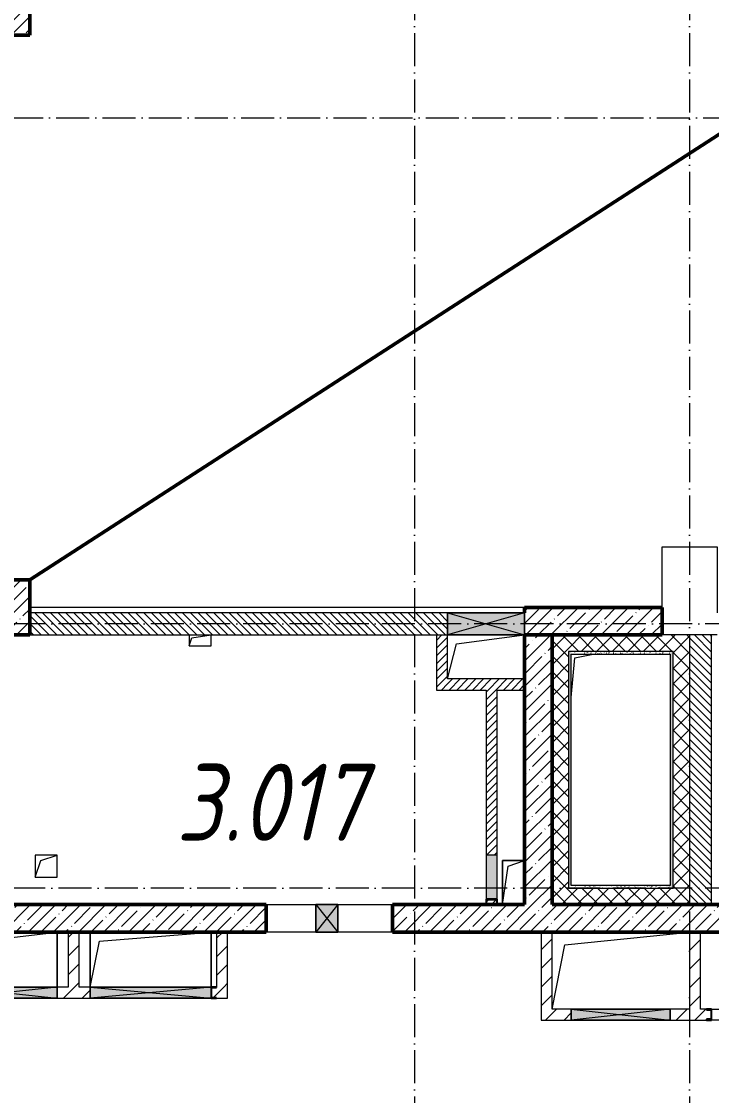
# Model space of a CAD drawing. Header units: millimetres. Extents: x -12989 to 629078, y -109036 to 555275.
# Drawn here: x 574435 to 580710, y -24820 to -15060 of the extents above; entities that cross this region are included whole.
import ezdxf

# ---------------------------------------------------------------- set-up
doc = ezdxf.new("R2010")
doc.units = ezdxf.units.MM
doc.linetypes.add('50_200_ШТРИХ_1Т_ш5_п1_п1_', pattern=[700, 500, -100, 0, -100])
for name, color, linetype, lineweight in [('A-DETL-____-OTLN-1', 7, 'Continuous', 50), ('A-DETL-GENF-OTLN', 7, 'Continuous', 9), ('A-FLOR-____-OTLN', 7, 'Continuous', 9), ('A-GENM-____-MCUT', 7, 'Continuous', 25), ('A-GENM-____-OTLN', 7, 'Continuous', 9), ('A-GENM-____-OTLN-1', 7, 'Continuous', 25), ('A-GLAZ-____-OTLN', 7, 'Continuous', 9), ('A-WALL-____-MCUT', 7, 'Continuous', 13), ('A-WALL-____-MCUT-1', 7, 'Continuous', 9), ('A-WALL-____-MCUT-2', 7, 'Continuous', 50), ('A-WALL-____-OTLN', 7, 'Continuous', 9), ('A-WALL-____-PATT-1', 7, 'Continuous', 9), ('A-WALL-FNSH-MCUT-1', 7, 'Continuous', 9), ('I-WALL-____-OTLN', 7, 'Continuous', 9), ('S-COLS-____-MCUT', 7, 'Continuous', 50), ('S-COLS-____-OTLN', 7, 'Continuous', 9), ('S-GRID-____-OTLN-1', 7, '50_200_ШТРИХ_1Т_ш5_п1_п1_', 9), ('Марки помещений', 7, 'Continuous', 9)]:
    doc.layers.add(name, color=color, linetype=linetype, lineweight=lineweight)
doc.layers.add('A-GLAZ-____-OTLN-1', color=7, linetype='Continuous', lineweight=9, true_color=0xc0c0c0)
doc.layers.add('A-WALL-____-PATT-2', color=7, linetype='Continuous', lineweight=9, true_color=0x787878)
doc.styles.add('ISOCPEUR_I_2', font='isocpeui.ttf', dxfattribs={"width": 0.85, "height": 2.3})
pattern_1 = [(135, (523510.01, -90515.614), (-35.35534, -35.35534), [])]
pattern_2 = [(45, (523510, -90515.61), (-114.04925, 114.04925), []), (45, (523624.06, -90515.61), (-114.04925, 114.04925), [201.612, -40.322, 3.353, -36.97])]
pattern_3 = [(45, (523510.01, -90515.614), (-35.35534, 35.35534), [])]
pattern_4 = [(0, (523510.008, -90515.614), (81.28, 20.32), [3.353, -57.607, 3.353, -57.607, -325.12]), (0, (523510.008, -90515.614), (81.28, 20.32), [-121.92, 3.353, -118.567, 3.353, -57.607, -142.24]), (0, (523510.008, -90515.614), (81.28, 20.32), [-304.8, 3.353, -37.287, 3.353, -98.247]), (120, (523540.488, -90505.454), (-58.237636, 60.230545), [3.353, -57.607, 3.353, -57.607, -325.12]), (120, (523540.488, -90505.454), (-58.237636, 60.230545), [-121.92, 3.353, -118.567, 3.353, -57.607, -142.24]), (120, (523540.488, -90505.454), (-58.237636, 60.230545), [-304.8, 3.353, -37.287, 3.353, -98.247]), (240, (523550.648, -90464.814), (-23.042364, -80.550545), [3.353, -57.607, 3.353, -57.607, -325.12]), (240, (523550.648, -90464.814), (-23.042364, -80.550545), [-121.92, 3.353, -118.567, 3.353, -57.607, -142.24]), (240, (523550.648, -90464.814), (-23.042364, -80.550545), [-304.8, 3.353, -37.287, 3.353, -98.247])]
pattern_5 = [(45, (523510.01, -90515.61), (-70.71068, 70.71068), []), (135, (523510.01, -90515.61), (-70.71068, -70.71068), [])]
pattern_6 = [(45, (523510.01, -90515.61), (-84.85281, 84.85281), [])]

# ---------------------------------------------------------------- blocks, each defined once
blk = doc.blocks.new('BSC_Колонна _Прямоугольная - 500х800-V76-АР1_План отверстий 3 этажа в осях 1-64_Ю-ЯЯ')
at = {"layer": 'S-COLS-____-OTLN'}
h = blk.add_hatch(dxfattribs=at)
h.set_pattern_fill('FP_85', color=256, style=0, pattern_type=2)
h.set_pattern_definition([(315, (-75581.04, 50600), (114.04925, 114.04925), []), (315, (-75581.04, 50485.95), (114.04925, 114.04925), [201.613, -40.323, 3.353, -36.97])])
h.paths.add_polyline_path([(-250, -400), (250, -400), (250, 400), (-250, 400)], flags=0)
at = {"layer": 'S-COLS-____-MCUT'}
for p, q in [((250, 400), (-250, 400)), ((-250, 400), (-250, -400)), ((250, -400), (250, 400)), ((-250, -400), (250, -400))]:
    blk.add_line(p, q, dxfattribs=at)
blk = doc.blocks.new('BSC_Колонна _Прямоугольная - 500х800-V77-АР1_План отверстий 3 этажа в осях 1-64_Ю-ЯЯ')
at = {"layer": 'S-COLS-____-OTLN'}
h = blk.add_hatch(dxfattribs=at)
h.set_pattern_fill('FP_86', color=256, style=0, pattern_type=2)
h.set_pattern_definition([(315, (-70131.04, 50600), (114.04925, 114.04925), []), (315, (-70131.04, 50485.95), (114.04925, 114.04925), [201.613, -40.323, 3.353, -36.97])])
h.paths.add_polyline_path([(-250, -400), (250, -400), (250, 400), (-250, 400)], flags=0)
at = {"layer": 'S-COLS-____-MCUT'}
for p, q in [((250, 400), (-250, 400)), ((-250, 400), (-250, -400)), ((250, -400), (250, 400)), ((-250, -400), (250, -400))]:
    blk.add_line(p, q, dxfattribs=at)
blk = doc.blocks.new('BSC_Колонна _Прямоугольная - 500х800-V86-АР1_План отверстий 3 этажа в осях 1-64_Ю-ЯЯ')
at = {"layer": 'S-COLS-____-OTLN'}
for p, q in [((-250, 400), (-200, 400)), ((-250, -400), (-250, 200)), ((250, 150), (250, -400)), ((250, -400), (-250, -400))]:
    blk.add_line(p, q, dxfattribs=at)
blk = doc.blocks.new('AR_Отверстие Ниша - Лючок-32404922-АР1_План отверстий 3 этажа в осях 1-64_Ю-ЯЯ')
at = {"layer": 'A-GLAZ-____-OTLN'}
blk.add_hatch(color=256, dxfattribs=at).paths.add_polyline_path([(200, -50), (200, 50), (-200, 50), (-200, -50)], flags=0)
for p, q in [((200, 50), (-200, 50)), ((-200, 50), (-200, -50)), ((-200, -50), (200, -50))]:
    blk.add_line(p, q, dxfattribs=at)
blk = doc.blocks.new('154_Фахверк_СКБ_Швеллер - Тип_100_3960_зеркало-29769493-АР1_План отверстий 3 этажа в осях 1-64_Ю-ЯЯ')
at = {"layer": 'A-GENM-____-MCUT'}
for p, q in [((175, 50), (125, 50)), ((125, 50), (125, -50)), ((128, 47), (175, 47)), ((128, -47), (128, 47)), ((175, 47), (175, 50)), ((125, -50), (175, -50)), ((175, -47), (128, -47)), ((175, -50), (175, -47))]:
    blk.add_line(p, q, dxfattribs=at)
blk = doc.blocks.new('AR_Отверстие прямоугольное _в плите_ - AR_Отверстие прямоугольное _в плите_-30459207-АР1_План отверстий 3 этажа в осях 1-64_Ю-ЯЯ')
at = {"layer": 'A-GENM-____-OTLN'}
for p, q in [((100, 100), (-100, 100)), ((-100, 100), (-100, -100)), ((-50, 50), (100, 100)), ((100, -100), (100, 100)), ((-100, -100), (-50, 50)), ((-100, -100), (100, -100))]:
    blk.add_line(p, q, dxfattribs=at)
blk = doc.blocks.new('AR_Отверстие прямоугольное _в плите_ - AR_Отверстие прямоугольное _в плите_-V173-АР1_План отверстий 3 этажа в осях 1-64_Ю-ЯЯ')
at = {"layer": 'A-GENM-____-OTLN'}
for p, q in [((100, 200), (-100, 200)), ((-100, 200), (-100, -200)), ((-50, 150), (100, 200)), ((-100, -200), (-50, 150))]:
    blk.add_line(p, q, dxfattribs=at)
blk = doc.blocks.new('AR_Отверстие прямоугольное _в плите_ - AR_Отверстие прямоугольное _в плите_-V186-АР1_План отверстий 3 этажа в осях 1-64_Ю-ЯЯ')
at = {"layer": 'A-GENM-____-OTLN'}
for p, q in [((-100, 50), (-100, -50)), ((-100, -50), (-75, 25)), ((-75, 25), (100, 50)), ((100, -50), (100, 50)), ((-100, -50), (100, -50))]:
    blk.add_line(p, q, dxfattribs=at)
blk = doc.blocks.new('AR_Отверстие прямоугольное _в плите_ - AR_Отверстие прямоугольное _в плите_-30552508-АР1_План отверстий 3 этажа в осях 1-64_Ю-ЯЯ')
at = {"layer": 'A-GENM-____-OTLN'}
for p, q in [((-550, 250), (-550, -250)), ((-466.7, 166.7), (550, 250)), ((550, -250), (550, 250)), ((-550, -250), (-466.7, 166.7))]:
    blk.add_line(p, q, dxfattribs=at)
blk = doc.blocks.new('AR_Отверстие прямоугольное _в плите_ - AR_Отверстие прямоугольное _в плите_-30552516-АР1_План отверстий 3 этажа в осях 1-64_Ю-ЯЯ')
at = {"layer": 'A-GENM-____-OTLN'}
for p, q in [((-450, 658), (-416.7, 1016.7)), ((-416.7, 1016.7), (-250, 1050))]:
    blk.add_line(p, q, dxfattribs=at)
blk = doc.blocks.new('AR_Отверстие прямоугольное _в плите_ - AR_Отверстие прямоугольное _в плите_-30552779-АР1_План отверстий 3 этажа в осях 1-64_Ю-ЯЯ')
at = {"layer": 'A-GENM-____-OTLN'}
for p, q in [((-508.3, 233.3), (625, 350)), ((-625, -350), (-508.3, 233.3))]:
    blk.add_line(p, q, dxfattribs=at)
blk = doc.blocks.new('AR_Отверстие прямоугольное _в плите_ - AR_Отверстие прямоугольное _в плите_-30552525-АР1_План отверстий 3 этажа в осях 1-64_Ю-ЯЯ')
at = {"layer": 'A-GENM-____-OTLN'}
for p, q in [((-270, 120), (350, 200)), ((-350, -200), (-270, 120))]:
    blk.add_line(p, q, dxfattribs=at)
blk = doc.blocks.new('AR_Отверстие прямоугольное _в плите_ - AR_Отверстие прямоугольное _в плите_-30552717-АР1_План отверстий 3 этажа в осях 1-64_Ю-ЯЯ')
at = {"layer": 'A-GENM-____-OTLN'}
for p, q in [((-375, 150), (475, 250)), ((475, -250), (475, 250)), ((-475, -250), (-375, 150))]:
    blk.add_line(p, q, dxfattribs=at)
blk = doc.blocks.new('AR_Отверстие прямоугольное _в стене__БезПР - AR_Отверстие прямоугольное _в стене__БезПР-30578456-АР1_План отверстий 3 этажа в осях 1-64_Ю-ЯЯ')
at = {"layer": 'A-GLAZ-____-OTLN-1'}
blk.add_hatch(color=256, dxfattribs=at).paths.add_polyline_path([(100, -125), (100, 125), (-100, 125), (-100, -125)], flags=0)
at = {"layer": 'A-DETL-GENF-OTLN'}
for p, q in [((-100, -125), (-100, 125)), ((-100, 125), (100, 125)), ((100, 125), (-100, -125)), ((-100, 125), (100, -125)), ((100, 125), (-100, 125)), ((-100, 125), (-100, -125)), ((100, 125), (100, -125)), ((100, -125), (100, 125)), ((100, -125), (-100, -125)), ((-100, -125), (100, -125))]:
    blk.add_line(p, q, dxfattribs=at)
at = {"layer": 'A-GLAZ-____-OTLN'}
blk.add_line((100, 125), (-100, 125), dxfattribs=at)
blk = doc.blocks.new('154_Стойка_СКБ_Швеллер - СМ-2180_100-28318692-АР1_План отверстий 3 этажа в осях 1-64_Ю-ЯЯ')
at = {"layer": 'A-GENM-____-MCUT'}
for p, q in [((171, 50), (125, 50)), ((125, 50), (125, -50)), ((129.5, 42.4), (171, 42.4)), ((129.5, -42.4), (129.5, 42.4)), ((171, 42.4), (171, 50)), ((125, -50), (171, -50)), ((171, -42.4), (129.5, -42.4)), ((171, -50), (171, -42.4))]:
    blk.add_line(p, q, dxfattribs=at)
blk = doc.blocks.new('AR_Отверстие прямоугольное _в стене_ - AR_Отверстие прямоугольное _в стене__ОВ-36926784-АР1_План отверстий 3 этажа в осях 1-64_Ю-ЯЯ')
at = {"layer": 'A-GLAZ-____-OTLN'}
blk.add_hatch(color=256, dxfattribs=at).paths.add_polyline_path([(550, -50), (550, 50), (-550, 50), (-550, -50)], flags=0)
at = {"layer": 'A-DETL-GENF-OTLN'}
for p, q in [((-550, -50), (-550, 50)), ((-550, 50), (550, 50)), ((550, 50), (-550, -50)), ((-550, 50), (550, -50)), ((550, 50), (-550, 50)), ((-550, 50), (-550, -50)), ((550, -50), (-550, -50)), ((-550, -50), (550, -50))]:
    blk.add_line(p, q, dxfattribs=at)
blk = doc.blocks.new('AR_Отверстие прямоугольное _в стене__БезПР - AR_Отверстие прямоугольное _в стене__БезПР-36428360-АР1_План отверстий 3 этажа в осях 1-64_Ю-ЯЯ')
at = {"layer": 'A-GLAZ-____-OTLN'}
blk.add_hatch(color=256, dxfattribs=at).paths.add_polyline_path([(450, -50), (450, 50), (-450, 50), (-450, -50), (169.8, -50)], flags=0)
at = {"layer": 'A-DETL-GENF-OTLN'}
for p, q in [((-450, -50), (-450, 50)), ((-450, 50), (450, 50)), ((450, 50), (-450, -50)), ((-450, 50), (450, -50)), ((450, 50), (-450, 50)), ((-450, 50), (-450, -50)), ((450, 50), (450, -50)), ((450, -50), (450, 50)), ((450, -50), (-450, -50)), ((-450, -50), (450, -50))]:
    blk.add_line(p, q, dxfattribs=at)
at = {"layer": 'A-GLAZ-____-OTLN'}
blk.add_line((450, 50), (-450, 50), dxfattribs=at)
blk = doc.blocks.new('AR_Отверстие прямоугольное _в стене__БезПР - AR_Отверстие прямоугольное _в стене__БезПР-36428394-АР1_План отверстий 3 этажа в осях 1-64_Ю-ЯЯ')
at = {"layer": 'A-GLAZ-____-OTLN'}
blk.add_hatch(color=256, dxfattribs=at).paths.add_polyline_path([(350, -100), (350, 100), (-350, 100), (-350, -100)], flags=0)
at = {"layer": 'A-DETL-GENF-OTLN'}
for p, q in [((-350, -100), (-350, 100)), ((-350, 100), (350, 100)), ((350, 100), (-350, -100)), ((-350, 100), (350, -100)), ((350, 100), (-350, 100)), ((-350, 100), (-350, -100)), ((350, 100), (350, -100)), ((350, -100), (350, 100)), ((350, -100), (-350, -100)), ((-350, -100), (350, -100))]:
    blk.add_line(p, q, dxfattribs=at)
at = {"layer": 'A-GLAZ-____-OTLN'}
blk.add_line((350, 100), (-350, 100), dxfattribs=at)
blk = doc.blocks.new('AR_Отверстие прямоугольное _в стене__БезПР - AR_Отверстие прямоугольное _в стене__БезПР-36428547-АР1_План отверстий 3 этажа в осях 1-64_Ю-ЯЯ')
at = {"layer": 'A-GLAZ-____-OTLN'}
blk.add_hatch(color=256, dxfattribs=at).paths.add_polyline_path([(475, -50), (475, 50), (-475, 50), (-475, -50)], flags=0)
at = {"layer": 'A-DETL-GENF-OTLN'}
for p, q in [((-475, -50), (-475, 50)), ((-475, 50), (475, 50)), ((475, 50), (-475, -50)), ((-475, 50), (475, -50)), ((475, 50), (-475, 50)), ((-475, 50), (-475, -50)), ((475, 50), (475, -50)), ((475, -50), (475, 50)), ((475, -50), (-475, -50)), ((-475, -50), (475, -50))]:
    blk.add_line(p, q, dxfattribs=at)
at = {"layer": 'A-GLAZ-____-OTLN'}
blk.add_line((475, 50), (-475, 50), dxfattribs=at)
blk = doc.blocks.new('154_Фахверк_СКБ_Швеллер - Тип_100_3960_зеркало-36793856-АР1_План отверстий 3 этажа в осях 1-64_Ю-ЯЯ')
at = {"layer": 'A-GENM-____-MCUT'}
for p, q in [((175, 50), (125, 50)), ((125, 50), (125, -50)), ((128, 47), (175, 47)), ((128, -47), (128, 47)), ((175, 47), (175, 50)), ((125, -50), (175, -50)), ((175, -47), (128, -47)), ((175, -50), (175, -47))]:
    blk.add_line(p, q, dxfattribs=at)
blk = doc.blocks.new('3эт')
at = {"layer": 'S-GRID-____-OTLN-1', "color": 251, "ltscale": 0.6, "true_color": 0x636466}
for p, q in [((338270.7, 4029.4), (338270.7, -33971.9)), ((340770.7, 4029.4), (340770.7, -33971.9)), ((318208.2, -12282.4), (387845.1, -12282.4)), ((387845.1, -16882.4), (333012.7, -16882.4)), ((387845.1, -19282.4), (279101.9, -19282.4))]:
    blk.add_line(p, q, dxfattribs=at)

msp = doc.modelspace()

# ---------------------------------------------------------------- hatches: boundary and pattern name
at = {"layer": 'A-WALL-____-PATT-1'}
h = msp.add_hatch(dxfattribs=at)
h.set_pattern_fill('FP_12', color=256, style=0, pattern_type=2)
h.set_pattern_definition(pattern_2)
h.paths.add_polyline_path([(579010.0077, -20634.5723), (580260.0077, -20634.5723), (580260.0077, -20384.5723), (579010.0077, -20384.5723), (579010.0077, -20434.5723)], flags=0)
h = msp.add_hatch(dxfattribs=at)
h.set_pattern_fill('FP_9', color=256, style=0, pattern_type=2)
h.set_pattern_definition(pattern_1)
h.paths.add_polyline_path([(578310.0077, -20634.5723), (578310.0077, -20434.5723), (574510.0077, -20434.5723), (574510.0077, -20634.5723), (578287.3746, -20634.5723)], flags=0)
h = msp.add_hatch(dxfattribs=at)
h.set_pattern_fill('FP_8', color=256, style=0, pattern_type=2)
h.set_pattern_definition(pattern_3)
h.paths.add_polyline_path([(578210.0077, -21134.5723), (578310.0077, -21134.5723), (578310.0077, -20634.5723), (578210.0077, -20634.5723)], flags=0)
h = msp.add_hatch(dxfattribs=at)
h.set_pattern_fill('FP_12', color=256, style=0, pattern_type=2)
h.set_pattern_definition(pattern_2)
h.paths.add_polyline_path([(579010.0077, -23084.5723), (579260.0077, -23084.5723), (579260.0077, -20634.5723), (579010.0077, -20634.5723), (579010.0077, -21990.7657)], flags=0)
h = msp.add_hatch(dxfattribs=at)
h.set_pattern_fill('FP_4', color=256, style=0, pattern_type=2)
h.set_pattern_definition(pattern_5)
h.paths.add_polyline_path([(579410.0077, -22934.5723), (579410.0077, -20634.5723), (579260.0077, -20634.5723), (579260.0077, -22934.5723)], flags=0)
h = msp.add_hatch(dxfattribs=at)
h.set_pattern_fill('FP_4', color=256, style=0, pattern_type=2)
h.set_pattern_definition(pattern_5)
h.paths.add_polyline_path([(579435.0077, -20784.5723), (580360.0077, -20784.5723), (580360.0077, -20634.5723), (579410.0077, -20634.5723), (579410.0077, -20784.5723)], flags=0)
h = msp.add_hatch(dxfattribs=at)
h.set_pattern_fill('FP_4', color=256, style=0, pattern_type=2)
h.set_pattern_definition(pattern_5)
h.paths.add_polyline_path([(580360.0077, -23084.5723), (580510.0077, -23084.5723), (580510.0077, -20634.5723), (580360.0077, -20634.5723), (580360.0077, -22934.5723)], flags=0)
h = msp.add_hatch(dxfattribs=at)
h.set_pattern_fill('FP_9', color=256, style=0, pattern_type=2)
h.set_pattern_definition(pattern_1)
h.paths.add_polyline_path([(580710.0077, -23084.5723), (580710.0077, -20634.5723), (580510.0077, -20634.5723), (580510.0077, -23084.5723)], flags=0)
h = msp.add_hatch(dxfattribs=at)
h.set_pattern_fill('FP_8', color=256, style=0, pattern_type=2)
h.set_pattern_definition(pattern_3)
h.paths.add_polyline_path([(578760.0077, -21134.5723), (579010.0077, -21134.5723), (579010.0077, -21034.5723), (578310.0077, -21034.5723), (578310.0077, -21134.5723), (578660.0077, -21134.5723)], flags=0)
h = msp.add_hatch(dxfattribs=at)
h.set_pattern_fill('FP_8', color=256, style=0, pattern_type=2)
h.set_pattern_definition(pattern_3)
h.paths.add_polyline_path([(578757.0077, -23084.5723), (578757.0077, -23037.5723), (578663.0077, -23037.5723), (578663.0077, -23084.5723), (578710.0077, -23084.5723)], flags=0)
h.paths.add_polyline_path([(578760.0077, -22634.5723), (578760.0077, -21134.5723), (578660.0077, -21134.5723), (578660.0077, -22634.5723)], flags=0)
h = msp.add_hatch(dxfattribs=at)
h.set_pattern_fill('FP_4', color=256, style=0, pattern_type=2)
h.set_pattern_definition(pattern_5)
h.paths.add_polyline_path([(580335.0077, -23084.5723), (580360.0077, -23084.5723), (580360.0077, -22934.5723), (579260.0077, -22934.5723), (579260.0077, -23084.5723), (580054.8389, -23084.5723)], flags=0)
h = msp.add_hatch(dxfattribs=at)
h.set_pattern_fill('FP_12', color=256, style=0, pattern_type=2)
h.set_pattern_definition(pattern_2)
h.paths.add_polyline_path([(586507.0077, -23334.5723), (586760.0077, -23334.5723), (586760.0077, -23084.5723), (585460.0077, -23084.5723), (585460.0077, -23334.5723)], flags=0)
h.paths.add_polyline_path([(584460.0077, -23334.5723), (584460.0077, -23084.5723), (583460.0077, -23084.5723), (583460.0077, -23334.5723), (583589.7675, -23334.5723)], flags=0)
h.paths.add_polyline_path([(581822.3032, -23334.5723), (582310.0077, -23334.5723), (582310.0077, -23084.5723), (577810.0077, -23084.5723), (577810.0077, -23334.5723), (580938.5711, -23334.5723)], flags=0)
h.paths.add_polyline_path([(576210.0077, -23334.5723), (576660.0077, -23334.5723), (576660.0077, -23084.5723), (573960.0077, -23084.5723), (573960.0077, -23334.5723), (574960.0077, -23334.5723)], flags=0)
h = msp.add_hatch(dxfattribs=at)
h.set_pattern_fill('FP_7', color=256, style=0, pattern_type=2)
h.set_pattern_definition(pattern_6)
h.paths.add_polyline_path([(574960.0077, -23834.5723), (574960.0077, -23334.5723), (574860.0077, -23334.5723), (574860.0077, -23834.5723)], flags=0)
h = msp.add_hatch(dxfattribs=at)
h.set_pattern_fill('FP_7', color=256, style=0, pattern_type=2)
h.set_pattern_definition(pattern_6)
h.paths.add_polyline_path([(576310.0077, -23834.5723), (576310.0077, -23334.5723), (576210.0077, -23334.5723), (576210.0077, -23834.5723)], flags=0)
h = msp.add_hatch(dxfattribs=at)
h.set_pattern_fill('FP_7', color=256, style=0, pattern_type=2)
h.set_pattern_definition(pattern_6)
h.paths.add_polyline_path([(579260.0077, -24134.5723), (579260.0077, -23334.5723), (579160.0077, -23334.5723), (579160.0077, -24134.5723)], flags=0)
h = msp.add_hatch(dxfattribs=at)
h.set_pattern_fill('FP_7', color=256, style=0, pattern_type=2)
h.set_pattern_definition(pattern_6)
h.paths.add_polyline_path([(580610.0077, -24034.5723), (580610.0077, -23334.5723), (580510.0077, -23334.5723), (580510.0077, -24034.5723)], flags=0)
h = msp.add_hatch(dxfattribs=at)
h.set_pattern_fill('FP_7', color=256, style=0, pattern_type=2)
h.set_pattern_definition(pattern_6)
h.paths.add_polyline_path([(576310.0077, -23934.5723), (576310.0077, -23834.5723), (576210.0077, -23834.5723), (576210.0077, -23837.5723), (576163.0077, -23837.5723), (576163.0077, -23931.5723), (576210.0077, -23931.5723), (576210.0077, -23934.5723)], flags=0)
h.paths.add_polyline_path([(574760.0077, -23934.5723), (575060.0077, -23934.5723), (575060.0077, -23834.5723), (574760.0077, -23834.5723), (574760.0077, -23851.9636)], flags=0)
h = msp.add_hatch(dxfattribs=at)
h.set_pattern_fill('FP_7', color=256, style=0, pattern_type=2)
h.set_pattern_definition(pattern_6)
h.paths.add_polyline_path([(579435.0077, -24134.5723), (579435.0077, -24034.5723), (579260.0077, -24034.5723), (579260.0077, -24134.5723)], flags=0)
h.paths.add_polyline_path([(581456.0077, -24134.5723), (581610.0077, -24134.5723), (581610.0077, -24034.5723), (581456.0077, -24034.5723), (581456.0077, -24042.1723), (581414.5077, -24042.1723), (581414.5077, -24126.9723), (581456.0077, -24126.9723)], flags=0)
h.paths.add_polyline_path([(580335.0077, -24134.5723), (580664.0077, -24134.5723), (580664.0077, -24126.9723), (580705.5077, -24126.9723), (580705.5077, -24042.1723), (580664.0077, -24042.1723), (580664.0077, -24034.5723), (580335.0077, -24034.5723), (580335.0077, -24126.9723)], flags=0)
at = {"layer": 'A-WALL-____-PATT-2'}
h = msp.add_hatch(dxfattribs=at)
h.set_pattern_fill('FP_155', color=256, style=0, pattern_type=2)
h.set_pattern_definition(pattern_4)
h.paths.add_polyline_path([(579410.0077, -22909.5723), (579435.0077, -22909.5723), (579435.0077, -20784.5723), (579410.0077, -20784.5723), (579410.0077, -21990.7657)], flags=0)
h = msp.add_hatch(dxfattribs=at)
h.set_pattern_fill('FP_155', color=256, style=0, pattern_type=2)
h.set_pattern_definition(pattern_4)
h.paths.add_polyline_path([(579435.0077, -20809.5723), (580335.0077, -20809.5723), (580335.0077, -20784.5723), (579435.0077, -20784.5723)], flags=0)
h = msp.add_hatch(dxfattribs=at)
h.set_pattern_fill('FP_155', color=256, style=0, pattern_type=2)
h.set_pattern_definition(pattern_4)
h.paths.add_polyline_path([(580335.0077, -22934.5723), (580360.0077, -22934.5723), (580360.0077, -20784.5723), (580335.0077, -20784.5723), (580335.0077, -22909.5723)], flags=0)
h = msp.add_hatch(dxfattribs=at)
h.set_pattern_fill('FP_155', color=256, style=0, pattern_type=2)
h.set_pattern_definition(pattern_4)
h.paths.add_polyline_path([(580335.0077, -22934.5723), (580335.0077, -22909.5723), (579410.0077, -22909.5723), (579410.0077, -22934.5723), (580054.8389, -22934.5723)], flags=0)

# ---------------------------------------------------------------- linework, layer by layer
at = {"layer": 'A-DETL-____-OTLN-1'}
msp.add_line((597410.0077, -5334.5723), (574510.0077, -20134.5723), dxfattribs=at)
at = {"layer": 'A-FLOR-____-OTLN'}
for p, q in [((579010.0077, -20384.5723), (574510.0077, -20384.5723)), ((578810.0077, -22684.5723), (579010.0077, -22684.5723)), ((578810.0077, -23084.5723), (578810.0077, -22684.5723)), ((574760.0077, -23334.5723), (574760.0077, -23834.5723)), ((575060.0077, -23834.5723), (575060.0077, -23334.5723)), ((576160.0077, -23334.5723), (576160.0077, -23834.5723))]:
    msp.add_line(p, q, dxfattribs=at)
at = {"layer": 'A-WALL-____-MCUT'}
for p, q in [((578310.0077, -20434.5723), (574510.0077, -20434.5723)), ((574510.0077, -20634.5723), (578310.0077, -20634.5723)), ((580710.0077, -20634.5723), (580510.0077, -20634.5723)), ((580510.0077, -20634.5723), (580510.0077, -23084.5723)), ((580710.0077, -23084.5723), (580710.0077, -20634.5723))]:
    msp.add_line(p, q, dxfattribs=at)
at = {"layer": 'A-WALL-____-MCUT-1'}
for p, q in [((580510.0077, -20634.5723), (580260.0077, -20634.5723)), ((579410.0077, -20784.5723), (579410.0077, -22934.5723)), ((580360.0077, -20784.5723), (579410.0077, -20784.5723)), ((580360.0077, -22934.5723), (580360.0077, -20784.5723)), ((579410.0077, -22934.5723), (580360.0077, -22934.5723))]:
    msp.add_line(p, q, dxfattribs=at)
at = {"layer": 'A-WALL-____-MCUT-2'}
for p, q in [((580260.0077, -20384.5723), (579010.0077, -20384.5723)), ((579010.0077, -20384.5723), (579010.0077, -20434.5723)), ((580260.0077, -20634.5723), (580260.0077, -20384.5723)), ((579010.0077, -20634.5723), (579010.0077, -23084.5723)), ((579010.0077, -20634.5723), (580260.0077, -20634.5723)), ((579260.0077, -23084.5723), (579260.0077, -20634.5723)), ((576660.0077, -23084.5723), (573960.0077, -23084.5723)), ((576660.0077, -23334.5723), (576660.0077, -23084.5723)), ((578660.0077, -23084.5723), (577810.0077, -23084.5723)), ((577810.0077, -23084.5723), (577810.0077, -23334.5723)), ((578757.0077, -23084.5723), (578663.0077, -23084.5723)), ((579010.0077, -23084.5723), (578760.0077, -23084.5723)), ((581060.0077, -23084.5723), (579260.0077, -23084.5723)), ((573710.0077, -23334.5723), (576660.0077, -23334.5723)), ((577810.0077, -23334.5723), (582310.0077, -23334.5723))]:
    msp.add_line(p, q, dxfattribs=at)
at = {"layer": 'A-WALL-____-OTLN'}
for p, q in [((576660.0077, -23084.5723), (577111.4105, -23084.5723)), ((577311.4105, -23084.5723), (577810.0077, -23084.5723)), ((577111.4105, -23334.5723), (576660.0077, -23334.5723)), ((577810.0077, -23334.5723), (577311.4105, -23334.5723))]:
    msp.add_line(p, q, dxfattribs=at)
at = {"layer": 'A-WALL-FNSH-MCUT-1'}
for p, q in [((578210.0077, -20634.5723), (578210.0077, -21134.5723)), ((578310.0077, -21034.5723), (578310.0077, -20634.5723)), ((579435.0077, -22909.5723), (579435.0077, -20809.5723)), ((579435.0077, -20809.5723), (580335.0077, -20809.5723)), ((580335.0077, -20809.5723), (580335.0077, -22909.5723)), ((579010.0077, -21034.5723), (578310.0077, -21034.5723)), ((578210.0077, -21134.5723), (578660.0077, -21134.5723)), ((578660.0077, -21134.5723), (578660.0077, -22634.5723)), ((578760.0077, -22634.5723), (578760.0077, -21134.5723)), ((578760.0077, -21134.5723), (579010.0077, -21134.5723)), ((580335.0077, -22909.5723), (579435.0077, -22909.5723)), ((574860.0077, -23334.5723), (574860.0077, -23834.5723)), ((574960.0077, -23834.5723), (574960.0077, -23334.5723)), ((576210.0077, -23334.5723), (576210.0077, -23834.5723)), ((576310.0077, -23934.5723), (576310.0077, -23334.5723)), ((579160.0077, -23334.5723), (579160.0077, -24134.5723)), ((579260.0077, -24034.5723), (579260.0077, -23334.5723)), ((580510.0077, -23334.5723), (580510.0077, -24034.5723)), ((580610.0077, -24034.5723), (580610.0077, -23334.5723)), ((574860.0077, -23834.5723), (574760.0077, -23834.5723)), ((575060.0077, -23834.5723), (574960.0077, -23834.5723)), ((574760.0077, -23934.5723), (575060.0077, -23934.5723)), ((576210.0077, -23934.5723), (576310.0077, -23934.5723)), ((579435.0077, -24034.5723), (579260.0077, -24034.5723)), ((580510.0077, -24034.5723), (580335.0077, -24034.5723)), ((580664.0077, -24034.5723), (580610.0077, -24034.5723)), ((579160.0077, -24134.5723), (579435.0077, -24134.5723)), ((580335.0077, -24134.5723), (580664.0077, -24134.5723))]:
    msp.add_line(p, q, dxfattribs=at)
at = {"layer": 'I-WALL-____-OTLN'}
for p, q in [((580710.0077, -24034.5723), (581316.6394, -24034.5723)), ((581410.0077, -24134.5723), (580710.0077, -24134.5723))]:
    msp.add_line(p, q, dxfattribs=at)

# ---------------------------------------------------------------- block references
msp.add_blockref('3эт', (239739.3002, -3652.1582))
at = {"layer": 'A-GENM-____-OTLN'}
for name, p in [('AR_Отверстие прямоугольное _в плите_ - AR_Отверстие прямоугольное _в плите_-V186-АР1_План отверстий 3 этажа в осях 1-64_Ю-ЯЯ', (576060.0077, -20684.5723)), ('AR_Отверстие прямоугольное _в плите_ - AR_Отверстие прямоугольное _в плите_-30552525-АР1_План отверстий 3 этажа в осях 1-64_Ю-ЯЯ', (578660.0077, -20834.5723)), ('AR_Отверстие прямоугольное _в плите_ - AR_Отверстие прямоугольное _в плите_-30552516-АР1_План отверстий 3 этажа в осях 1-64_Ю-ЯЯ', (579885.0077, -21859.5723)), ('AR_Отверстие прямоугольное _в плите_ - AR_Отверстие прямоугольное _в плите_-30459207-АР1_План отверстий 3 этажа в осях 1-64_Ю-ЯЯ', (574660.0077, -22734.5723)), ('AR_Отверстие прямоугольное _в плите_ - AR_Отверстие прямоугольное _в плите_-V173-АР1_План отверстий 3 этажа в осях 1-64_Ю-ЯЯ', (578910.0077, -22884.5723)), ('AR_Отверстие прямоугольное _в плите_ - AR_Отверстие прямоугольное _в плите_-30552717-АР1_План отверстий 3 этажа в осях 1-64_Ю-ЯЯ', (574285.0077, -23584.5723)), ('AR_Отверстие прямоугольное _в плите_ - AR_Отверстие прямоугольное _в плите_-30552508-АР1_План отверстий 3 этажа в осях 1-64_Ю-ЯЯ', (575610.0077, -23584.5723)), ('AR_Отверстие прямоугольное _в плите_ - AR_Отверстие прямоугольное _в плите_-30552779-АР1_План отверстий 3 этажа в осях 1-64_Ю-ЯЯ', (579885.0077, -23684.5723))]:
    msp.add_blockref(name, p, dxfattribs=at)
at = {"layer": 'A-GENM-____-OTLN-1'}
for name, p, rotation in [('154_Фахверк_СКБ_Швеллер - Тип_100_3960_зеркало-29769493-АР1_План отверстий 3 этажа в осях 1-64_Ю-ЯЯ', (578710.0077, -22909.5723), 270), ('154_Стойка_СКБ_Швеллер - СМ-2180_100-28318692-АР1_План отверстий 3 этажа в осях 1-64_Ю-ЯЯ', (580835.0077, -24084.5723), 180)]:
    msp.add_blockref(name, p, dxfattribs=dict(at, rotation=rotation))
msp.add_blockref('154_Фахверк_СКБ_Швеллер - Тип_100_3960_зеркало-36793856-АР1_План отверстий 3 этажа в осях 1-64_Ю-ЯЯ', (576035.0077, -23884.5723), dxfattribs=at)
at = {"layer": 'A-GLAZ-____-OTLN'}
for name, p in [('AR_Отверстие прямоугольное _в стене__БезПР - AR_Отверстие прямоугольное _в стене__БезПР-36428394-АР1_План отверстий 3 этажа в осях 1-64_Ю-ЯЯ', (578660.0077, -20534.5723)), ('AR_Отверстие прямоугольное _в стене__БезПР - AR_Отверстие прямоугольное _в стене__БезПР-30578456-АР1_План отверстий 3 этажа в осях 1-64_Ю-ЯЯ', (577211.4105, -23209.5723)), ('AR_Отверстие прямоугольное _в стене__БезПР - AR_Отверстие прямоугольное _в стене__БезПР-36428547-АР1_План отверстий 3 этажа в осях 1-64_Ю-ЯЯ', (574285.0077, -23884.5723)), ('AR_Отверстие прямоугольное _в стене_ - AR_Отверстие прямоугольное _в стене__ОВ-36926784-АР1_План отверстий 3 этажа в осях 1-64_Ю-ЯЯ', (575610.0077, -23884.5723)), ('AR_Отверстие прямоугольное _в стене__БезПР - AR_Отверстие прямоугольное _в стене__БезПР-36428360-АР1_План отверстий 3 этажа в осях 1-64_Ю-ЯЯ', (579885.0077, -24084.5723))]:
    msp.add_blockref(name, p, dxfattribs=at)
at = {"layer": 'A-GLAZ-____-OTLN', "rotation": 270}
msp.add_blockref('AR_Отверстие Ниша - Лючок-32404922-АР1_План отверстий 3 этажа в осях 1-64_Ю-ЯЯ', (578710.0077, -22834.5723), dxfattribs=at)
at = {"layer": 'S-COLS-____-OTLN'}
for name, p, rotation in [('BSC_Колонна _Прямоугольная - 500х800-V76-АР1_План отверстий 3 этажа в осях 1-64_Ю-ЯЯ', (574110.0077, -14934.5723), 89.9999999999999), ('BSC_Колонна _Прямоугольная - 500х800-V86-АР1_План отверстий 3 этажа в осях 1-64_Ю-ЯЯ', (580510.0077, -20234.5723), 180), ('BSC_Колонна _Прямоугольная - 500х800-V77-АР1_План отверстий 3 этажа в осях 1-64_Ю-ЯЯ', (574110.0077, -20384.5723), 89.9999999999999)]:
    msp.add_blockref(name, p, dxfattribs=dict(at, rotation=rotation))

# ---------------------------------------------------------------- texts
at = {"layer": 'Марки помещений', "insert": (575840.7506, -21804.7124), "char_height": 700, "width": 737.5525, "attachment_point": 1, "style": 'ISOCPEUR_I_2'}
msp.add_mtext('3.017', dxfattribs=at)

doc.saveas('drawing.dxf')
